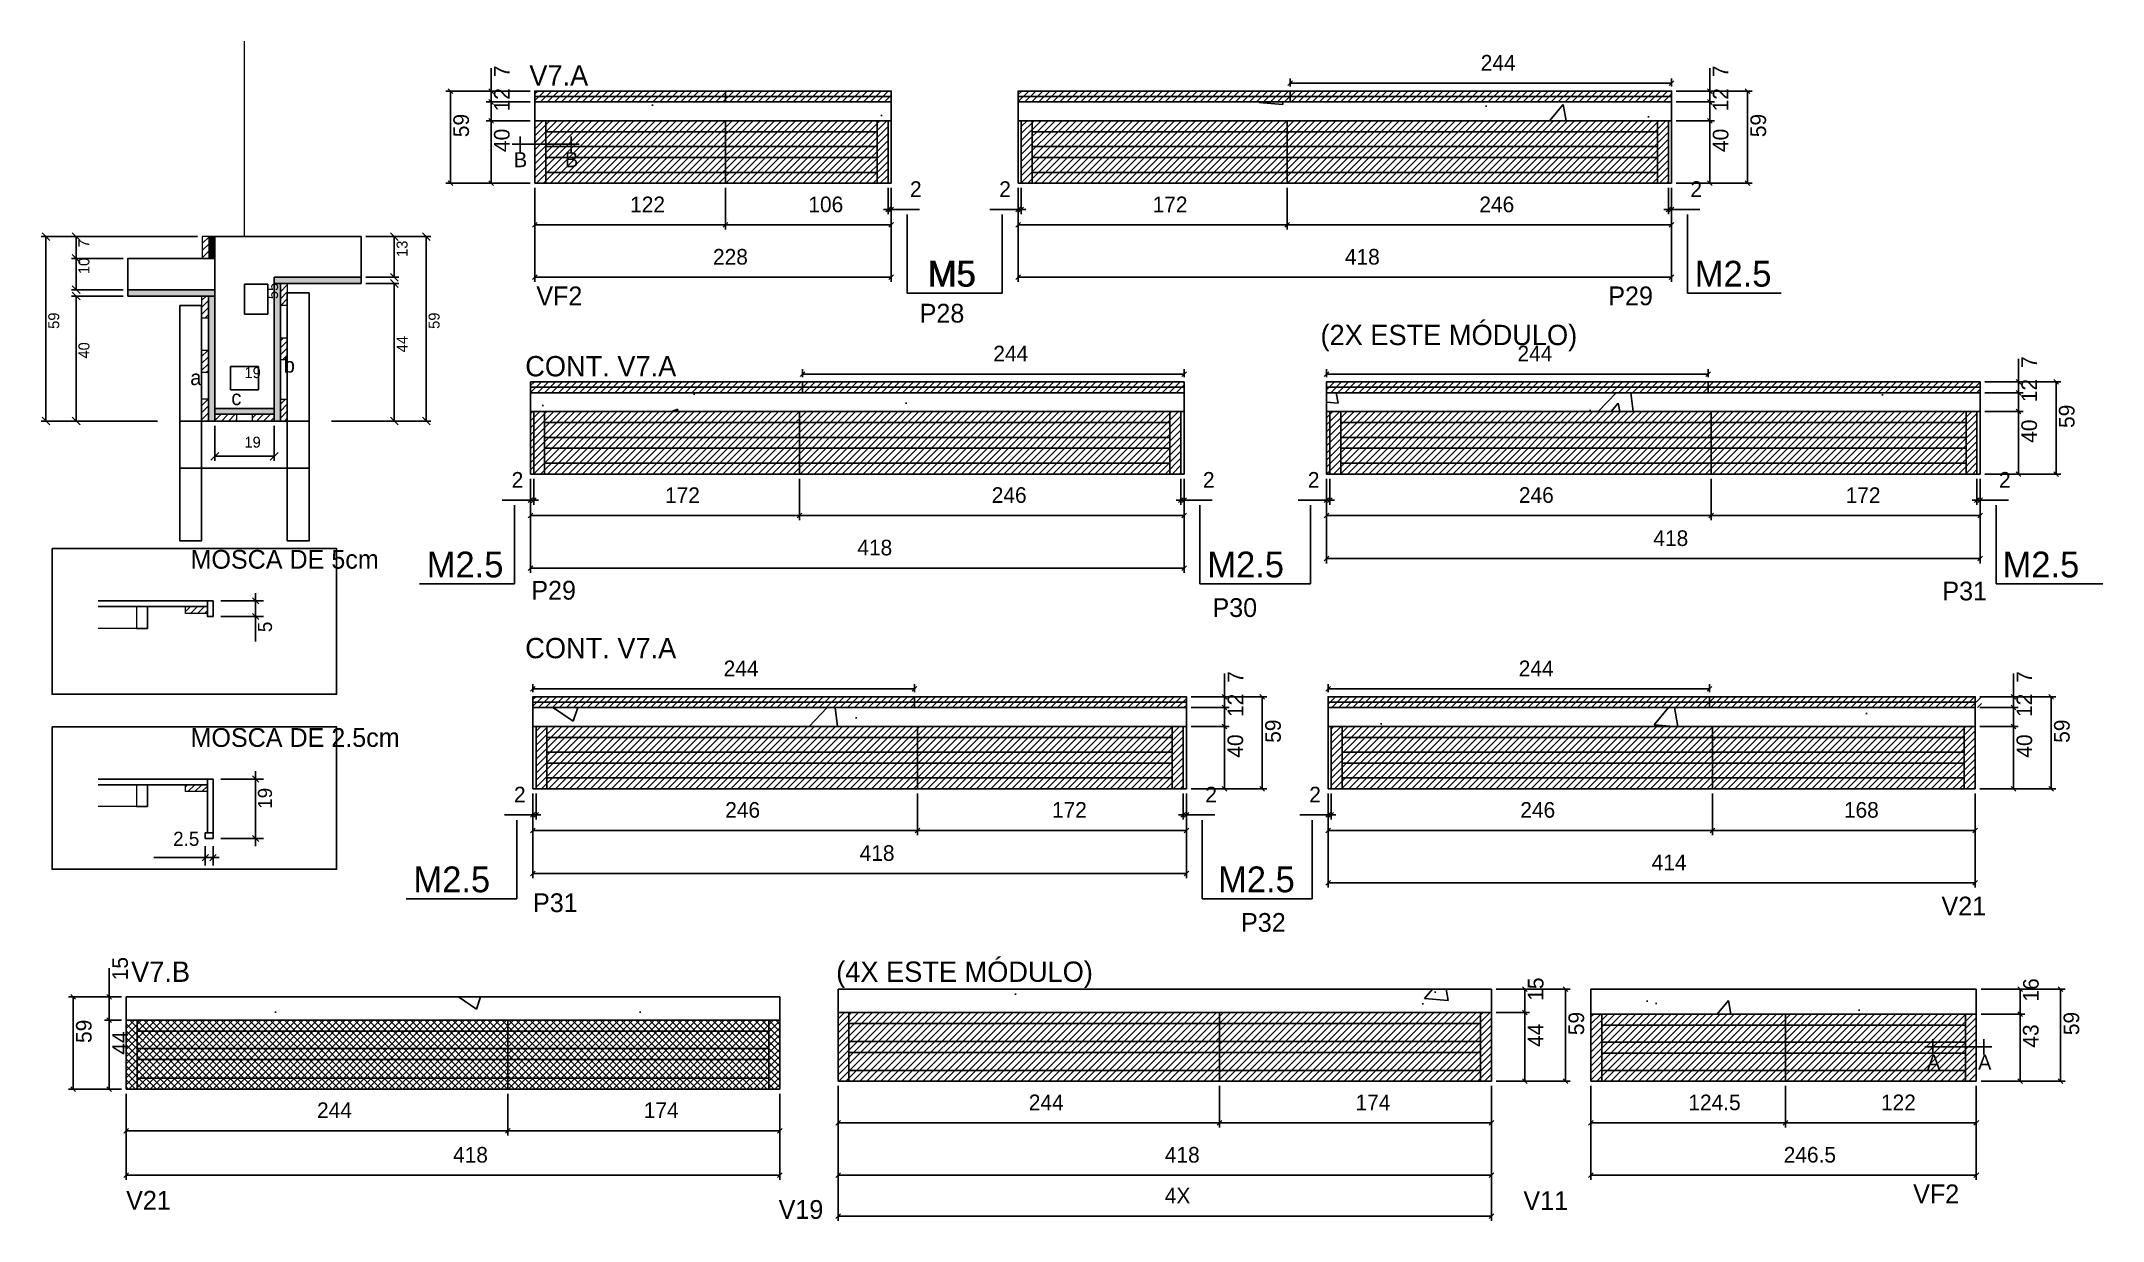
# Model space of a CAD drawing. Header units: metres. Extents: x 3006 to 4325, y 4029 to 4783.
import ezdxf

# ---------------------------------------------------------------- set-up
doc = ezdxf.new("R2010")
doc.units = ezdxf.units.M
for name, color, linetype in [('5', 7, 'Continuous'), ('CONCRETO', 7, 'Continuous'), ('COTA', 7, 'Continuous'), ('Cota Seção (2x)', 7, 'Continuous'), ('Cotas', 7, 'Continuous'), ('detalhes', 7, 'Continuous'), ('Hachura', 7, 'Continuous'), ('Madeira', 7, 'Continuous'), ('NOMENCLATURA', 7, 'Continuous'), ('Painéis', 7, 'Continuous'), ('REAPROVEITAMENTO', 7, 'Continuous'), ('SARR_2.2x7', 7, 'Continuous'), ('SARR_3.5x7', 7, 'Continuous'), ('TEXTO PILAR', 7, 'Continuous'), ('Texto Seção', 7, 'Continuous')]:
    doc.layers.add(name, color=color, linetype=linetype)

msp = doc.modelspace()

# ---------------------------------------------------------------- hatches: boundary and pattern name
at = {"layer": 'COTA'}
h = msp.add_hatch(dxfattribs=at)
h.set_pattern_fill('AR-CONC')
h.paths.add_polyline_path([(3550, 4744.5), (3322, 4744.5), (3322, 4732.5), (3550, 4732.5), (3550, 4744.5)])
h = msp.add_hatch(dxfattribs=at)
h.set_pattern_fill('AR-CONC')
h.paths.add_polyline_path([(3631.2, 4744.5), (4049.2, 4744.5), (4049.2, 4732.5), (3631.2, 4732.5), (3631.2, 4744.5)])
h = msp.add_hatch(dxfattribs=at)
h.set_pattern_fill('AR-CONC')
h.paths.add_polyline_path([(3319.3, 4558.5), (3737.3, 4558.5), (3737.3, 4546.5), (3319.3, 4546.5), (3319.3, 4558.5)])
h = msp.add_hatch(dxfattribs=at)
h.set_pattern_fill('AR-CONC')
h.paths.add_polyline_path([(4246.5, 4558.5), (3828.5, 4558.5), (3828.5, 4546.5), (4246.5, 4546.5), (4246.5, 4558.5)])
h = msp.add_hatch(dxfattribs=at)
h.set_pattern_fill('AR-CONC')
h.paths.add_polyline_path([(3738.8, 4357.1), (3320.8, 4357.1), (3320.8, 4345.1), (3738.8, 4345.1), (3738.8, 4357.1), (3738.8, 4357.1)])
h = msp.add_hatch(dxfattribs=at)
h.set_pattern_fill('AR-CONC')
h.paths.add_polyline_path([(4243.4, 4357.1), (3829.4, 4357.1), (3829.4, 4345.1), (4243.4, 4345.1), (4243.4, 4357.1)])
h = msp.add_hatch(dxfattribs=at)
h.set_pattern_fill('AR-CONC')
h.paths.add_polyline_path([(3478.7, 4172.1), (3060.7, 4172.1), (3060.7, 4157.1), (3478.7, 4157.1), (3478.7, 4172.1)])
h = msp.add_hatch(dxfattribs=at)
h.set_pattern_fill('AR-CONC')
h.paths.add_polyline_path([(3934, 4177.1), (3516, 4177.1), (3516, 4162.1), (3934, 4162.1), (3934, 4177.1)])
h = msp.add_hatch(dxfattribs=at)
h.set_pattern_fill('AR-CONC')
h.paths.add_polyline_path([(3997.6, 4177.1), (4244.1, 4177.1), (4244.1, 4161.1), (3997.6, 4161.1), (3997.6, 4177.1)])
at = {"layer": 'Hachura'}
h = msp.add_hatch(dxfattribs=at)
h.set_pattern_fill('ANSI31')
h.paths.add_polyline_path([(3109.3, 4644.4), (3113.7, 4644.4), (3113.7, 4658.4), (3109.3, 4658.4), (3109.3, 4644.4)])
h = msp.add_hatch(color=7, dxfattribs=at)
h.dxf.hatch_style = 1
h.paths.add_polyline_path([(3113.7, 4658.4), (3117.3, 4658.4), (3117.3, 4644.4), (3113.7, 4644.4), (3113.7, 4658.4)])
h = msp.add_hatch(color=7, dxfattribs=at)
h.dxf.hatch_style = 1
h.paths.add_polyline_path([(3210.9, 4628.4), (3210.9, 4632.4), (3155.3, 4632.4), (3155.3, 4628.4), (3210.9, 4628.4)])
h = msp.add_hatch(color=7, dxfattribs=at)
h.dxf.hatch_style = 1
h.paths.add_polyline_path([(3117.3, 4620.4), (3117.3, 4624.4), (3061.7, 4624.4), (3061.7, 4620.4), (3117.3, 4620.4)])
h = msp.add_hatch(dxfattribs=at)
h.set_pattern_fill('ANSI31')
h.paths.add_polyline_path([(3108.9, 4606.4), (3113.3, 4606.4), (3113.3, 4620.4), (3108.9, 4620.4), (3108.9, 4606.4)])
h = msp.add_hatch(color=7, dxfattribs=at)
h.dxf.hatch_style = 1
h.paths.add_polyline_path([(3117.3, 4620.4), (3113.3, 4620.4), (3113.3, 4540.4), (3117.3, 4540.4), (3117.3, 4620.4)])
h = msp.add_hatch(color=7, dxfattribs=at)
h.dxf.hatch_style = 1
h.paths.add_polyline_path([(3159.3, 4628.4), (3155.3, 4628.4), (3155.3, 4540.4), (3159.3, 4540.4), (3159.3, 4628.4)])
h = msp.add_hatch(dxfattribs=at)
h.set_pattern_fill('ANSI31')
h.paths.add_polyline_path([(3163.7, 4614.4), (3159.3, 4614.4), (3159.3, 4628.4), (3163.7, 4628.4), (3163.7, 4614.4)])
h = msp.add_hatch(dxfattribs=at)
h.set_pattern_fill('ANSI31')
h.paths.add_polyline_path([(3163.7, 4579.6), (3159.3, 4579.6), (3159.3, 4593.6), (3163.7, 4593.6), (3163.7, 4579.6)])
h = msp.add_hatch(dxfattribs=at)
h.set_pattern_fill('ANSI31')
h.paths.add_polyline_path([(3108.9, 4571.6), (3113.3, 4571.6), (3113.3, 4585.6), (3108.9, 4585.6), (3108.9, 4571.6)])
h = msp.add_hatch(dxfattribs=at)
h.set_pattern_fill('ANSI31')
h.paths.add_polyline_path([(3108.9, 4540.4), (3113.3, 4540.4), (3113.3, 4554.4), (3108.9, 4554.4), (3108.9, 4540.4)])
h = msp.add_hatch(dxfattribs=at)
h.set_pattern_fill('ANSI31')
h.paths.add_polyline_path([(3163.7, 4540.4), (3159.3, 4540.4), (3159.3, 4554.4), (3163.7, 4554.4), (3163.7, 4540.4)])
h = msp.add_hatch(color=7, dxfattribs=at)
h.dxf.hatch_style = 1
h.paths.add_polyline_path([(3155.3, 4544.8), (3155.3, 4548.4), (3117.3, 4548.4), (3117.3, 4544.8), (3155.3, 4544.8)])
h = msp.add_hatch(dxfattribs=at)
h.set_pattern_fill('ANSI31')
h.paths.add_polyline_path([(3117.3, 4540.4), (3117.3, 4544.8), (3131.3, 4544.8), (3131.3, 4540.4), (3117.3, 4540.4)])
h = msp.add_hatch(dxfattribs=at)
h.set_pattern_fill('ANSI31')
h.paths.add_polyline_path([(3155.3, 4540.4), (3155.3, 4544.8), (3141.3, 4544.8), (3141.3, 4540.4), (3155.3, 4540.4)])
h = msp.add_hatch(dxfattribs=at)
h.set_pattern_fill('ANSI31')
h.paths.add_polyline_path([(3098.6, 4421.8), (3098.6, 4417.4), (3112.6, 4417.4), (3112.6, 4421.8), (3098.6, 4421.8), (3098.6, 4421.8)])
h = msp.add_hatch(dxfattribs=at)
h.set_pattern_fill('ANSI31')
h.paths.add_polyline_path([(3098.6, 4307.8), (3098.6, 4303.4), (3112.6, 4303.4), (3112.6, 4307.8), (3098.6, 4307.8), (3098.6, 4307.8)])
at = {"layer": 'REAPROVEITAMENTO'}
h = msp.add_hatch(dxfattribs=at)
h.set_pattern_fill('ANSI31')
h.paths.add_polyline_path([(3550, 4751.5), (3322, 4751.5), (3322, 4744.5), (3550, 4744.5), (3550, 4751.5)])
h = msp.add_hatch(dxfattribs=at)
h.set_pattern_fill('ANSI31')
h.paths.add_polyline_path([(4049.2, 4751.5), (3631.2, 4751.5), (3631.2, 4744.5), (4049.2, 4744.5), (4049.2, 4751.5)])
h = msp.add_hatch(dxfattribs=at)
h.set_pattern_fill('ANSI31')
h.paths.add_polyline_path([(3548, 4692.5), (3548, 4732.5), (3322, 4732.5), (3322, 4692.5), (3548, 4692.5)])
h = msp.add_hatch(dxfattribs=at)
h.set_pattern_fill('ANSI31')
h.paths.add_polyline_path([(4047.2, 4692.5), (4047.2, 4732.5), (3633.2, 4732.5), (3633.2, 4692.5), (4047.2, 4692.5)])
h = msp.add_hatch(dxfattribs=at)
h.set_pattern_fill('ANSI31')
h.paths.add_polyline_path([(3737.3, 4565.5), (3319.3, 4565.5), (3319.3, 4558.5), (3737.3, 4558.5), (3737.3, 4565.5)])
h = msp.add_hatch(dxfattribs=at)
h.set_pattern_fill('ANSI31')
h.paths.add_polyline_path([(4246.5, 4565.5), (3828.5, 4565.5), (3828.5, 4558.5), (4246.5, 4558.5), (4246.5, 4565.5)])
h = msp.add_hatch(dxfattribs=at)
h.set_pattern_fill('ANSI31')
h.paths.add_polyline_path([(3735.3, 4506.5), (3735.3, 4546.5), (3319.3, 4546.5), (3319.3, 4506.5), (3735.3, 4506.5)])
h = msp.add_hatch(dxfattribs=at)
h.set_pattern_fill('ANSI31')
h.paths.add_polyline_path([(4244.5, 4506.5), (4244.5, 4546.5), (3828.5, 4546.5), (3828.5, 4506.5), (4244.5, 4506.5)])
h = msp.add_hatch(dxfattribs=at)
h.set_pattern_fill('ANSI31')
h.paths.add_polyline_path([(3738.8, 4364.1), (3320.8, 4364.1), (3320.8, 4357.1), (3738.8, 4357.1), (3738.8, 4364.1)])
h = msp.add_hatch(dxfattribs=at)
h.set_pattern_fill('ANSI31')
h.paths.add_polyline_path([(4247.4, 4364.1), (3829.4, 4364.1), (3829.4, 4357.1), (4247.4, 4357.1), (4247.4, 4364.1)])
h = msp.add_hatch(dxfattribs=at)
h.set_pattern_fill('ANSI31')
h.paths.add_polyline_path([(3736.8, 4305.1), (3736.8, 4345.1), (3322.8, 4345.1), (3322.8, 4305.1), (3736.8, 4305.1)])
h = msp.add_hatch(dxfattribs=at)
h.set_pattern_fill('ANSI31')
h.paths.add_polyline_path([(4243.4, 4305.1), (4243.4, 4345.1), (3831.4, 4345.1), (3831.4, 4305.1), (4243.4, 4305.1)])
h = msp.add_hatch(dxfattribs=at)
h.set_pattern_fill('ANSI37')
h.paths.add_polyline_path([(3478.7, 4113.1), (3478.7, 4157.1), (3060.7, 4157.1), (3060.7, 4113.1), (3478.7, 4113.1)])
h = msp.add_hatch(dxfattribs=at)
h.set_pattern_fill('ANSI31')
h.paths.add_polyline_path([(3934, 4118.1), (3934, 4162.1), (3516, 4162.1), (3516, 4118.1), (3934, 4118.1)])
h = msp.add_hatch(dxfattribs=at)
h.set_pattern_fill('ANSI31')
h.paths.add_polyline_path([(4244.1, 4118.1), (4244.1, 4161.1), (3997.6, 4161.1), (3997.6, 4118.1), (4244.1, 4118.1)])

# ---------------------------------------------------------------- linework, layer by layer
at = {"layer": 'CONCRETO', "color": 251, "lineweight": 25}
msp.add_lwpolyline([(3155.3, 4628.4), (3155.3, 4548.4), (3117.3, 4548.4), (3117.3, 4624.4), (3061.7, 4624.4), (3061.7, 4644.4), (3117.3, 4644.4), (3117.3, 4658.4), (3155.3, 4658.4)], dxfattribs=at)
msp.add_lwpolyline([(3210.9, 4632.4), (3210.9, 4658.4), (3155.3, 4658.4), (3155.3, 4658.4), (3117.3, 4658.4), (3117.3, 4548.4), (3155.3, 4548.4), (3155.3, 4632.4)], close=True, dxfattribs=at)
at = {"layer": 'COTA', "color": 4, "lineweight": 25}
for p, q in [((3294, 4751.5), (3294, 4766.2)), ((4073.6, 4751.5), (4073.6, 4766.2)), ((3319, 4751.5), (3265.1, 4751.5)), ((3268.1, 4751.5), (3268.1, 4692.5)), ((3319, 4751.5), (3291, 4751.5)), ((3294, 4744.5), (3294, 4751.5)), ((3805.1, 4754.5), (3805.1, 4759.5)), ((4049.2, 4756.5), (3805.1, 4756.5)), ((4049.2, 4754.5), (4049.2, 4759.5)), ((4052.2, 4751.5), (4076.6, 4751.5)), ((4052.2, 4751.5), (4100.7, 4751.5)), ((4073.6, 4744.5), (4073.6, 4751.5)), ((4097.7, 4751.5), (4097.7, 4692.5)), ((3319, 4744.5), (3291, 4744.5)), ((3319, 4744.5), (3291, 4744.5)), ((3294, 4732.5), (3294, 4744.5)), ((4052.2, 4744.5), (4076.6, 4744.5)), ((4052.2, 4744.5), (4076.6, 4744.5)), ((4073.6, 4732.5), (4073.6, 4744.5)), ((3319, 4732.5), (3291, 4732.5)), ((3319, 4732.5), (3291, 4732.5)), ((3294, 4732.5), (3294, 4692.5)), ((4052.2, 4732.5), (4076.6, 4732.5)), ((4052.2, 4732.5), (4076.6, 4732.5)), ((4073.6, 4732.5), (4073.6, 4692.5)), ((3319, 4692.5), (3265.1, 4692.5)), ((3319, 4692.5), (3291, 4692.5)), ((3322, 4689.5), (3322, 4662.9)), ((3322, 4689.5), (3322, 4629.4)), ((3444, 4689.5), (3444, 4662.9)), ((3444, 4689.5), (3444, 4662.9)), ((3548, 4689.5), (3548, 4672.8)), ((3550, 4689.5), (3550, 4662.9)), ((3550, 4689.5), (3550, 4629.4)), ((3550, 4689.5), (3550, 4672.8)), ((3631.2, 4689.5), (3631.2, 4662.9)), ((3631.2, 4689.5), (3631.2, 4629.4)), ((3631.2, 4689.5), (3631.2, 4672.8)), ((3633.2, 4689.5), (3633.2, 4672.8)), ((3803.2, 4689.5), (3803.2, 4662.9)), ((3803.2, 4689.5), (3803.2, 4662.9)), ((4047.2, 4689.5), (4047.2, 4672.8)), ((4049.2, 4689.5), (4049.2, 4662.9)), ((4049.2, 4689.5), (4049.2, 4629.4)), ((4049.2, 4689.5), (4049.2, 4672.8)), ((4052.2, 4692.5), (4076.6, 4692.5)), ((4052.2, 4692.5), (4100.7, 4692.5)), ((3548, 4675.8), (3545, 4675.8)), ((3548, 4675.8), (3550, 4675.8)), ((3550, 4675.8), (3568.1, 4675.8)), ((3631.2, 4675.8), (3613, 4675.8)), ((3633.2, 4675.8), (3631.2, 4675.8)), ((3633.2, 4675.8), (3636.2, 4675.8)), ((4047.2, 4675.8), (4044.2, 4675.8)), ((4047.2, 4675.8), (4049.2, 4675.8)), ((4049.2, 4675.8), (4067.3, 4675.8)), ((3106.3, 4658.4), (3006.3, 4658.4)), ((3009.3, 4540.4), (3009.3, 4658.4)), ((3106.3, 4658.4), (3025.6, 4658.4)), ((3028.6, 4658.4), (3028.6, 4644.4)), ((3213.9, 4658.4), (3235.1, 4658.4)), ((3213.9, 4658.4), (3255.6, 4658.4)), ((3232.1, 4632.4), (3232.1, 4658.4)), ((3252.6, 4658.4), (3252.6, 4540.4)), ((3322, 4665.9), (3444, 4665.9)), ((3444, 4665.9), (3550, 4665.9)), ((3803.2, 4665.9), (3631.2, 4665.9)), ((4049.2, 4665.9), (3803.2, 4665.9)), ((3058.7, 4644.4), (3025.6, 4644.4)), ((3058.7, 4644.4), (3025.6, 4644.4)), ((3028.6, 4644.4), (3028.6, 4624.4)), ((3213.9, 4632.4), (3235.1, 4632.4)), ((3322, 4632.4), (3550, 4632.4)), ((4049.2, 4632.4), (3631.2, 4632.4)), ((3058.7, 4624.4), (3025.6, 4624.4)), ((3058.7, 4620.4), (3025.6, 4620.4)), ((3028.6, 4620.4), (3028.6, 4540.4)), ((3213.9, 4628.4), (3235.1, 4628.4)), ((3232.1, 4540.4), (3232.1, 4628.4)), ((4271, 4565.5), (4271, 4580.2)), ((3493.3, 4568.5), (3493.3, 4573.5)), ((3737.3, 4570.5), (3493.3, 4570.5)), ((3737.3, 4568.5), (3737.3, 4573.5)), ((3828.5, 4568.5), (3828.5, 4573.5)), ((3828.5, 4570.5), (4072.6, 4570.5)), ((4072.6, 4568.5), (4072.6, 4573.5)), ((4249.5, 4565.5), (4274, 4565.5)), ((4249.5, 4565.5), (4298.1, 4565.5)), ((4271, 4558.5), (4271, 4565.5)), ((4295.1, 4565.5), (4295.1, 4506.5)), ((4249.5, 4558.5), (4274, 4558.5)), ((4249.5, 4558.5), (4274, 4558.5)), ((4271, 4546.5), (4271, 4558.5)), ((3080.7, 4540.4), (3006.3, 4540.4)), ((3080.7, 4540.4), (3025.6, 4540.4)), ((3117.3, 4537.4), (3117.3, 4514.9)), ((3155.3, 4537.4), (3155.3, 4514.9)), ((3191.9, 4540.4), (3235.1, 4540.4)), ((3216.5, 4540.4), (3255.6, 4540.4)), ((4249.5, 4546.5), (4274, 4546.5)), ((4249.5, 4546.5), (4274, 4546.5)), ((4271, 4546.5), (4271, 4506.5)), ((3117.3, 4517.9), (3155.3, 4517.9)), ((3319.3, 4503.5), (3319.3, 4477)), ((3319.3, 4503.5), (3319.3, 4443.4)), ((3319.3, 4503.5), (3319.3, 4486.8)), ((3321.3, 4503.5), (3321.3, 4486.8)), ((3491.3, 4503.5), (3491.3, 4477)), ((3491.3, 4503.5), (3491.3, 4477)), ((3735.3, 4503.5), (3735.3, 4486.8)), ((3737.3, 4503.5), (3737.3, 4477)), ((3737.3, 4503.5), (3737.3, 4443.4)), ((3737.3, 4503.5), (3737.3, 4486.8)), ((3828.5, 4503.5), (3828.5, 4477)), ((3828.5, 4503.5), (3828.5, 4449.4)), ((3828.5, 4503.5), (3828.5, 4486.8)), ((3830.5, 4503.5), (3830.5, 4486.8)), ((4074.5, 4503.5), (4074.5, 4477)), ((4074.5, 4503.5), (4074.5, 4477)), ((4244.5, 4503.5), (4244.5, 4486.8)), ((4246.5, 4503.5), (4246.5, 4477)), ((4246.5, 4503.5), (4246.5, 4449.4)), ((4246.5, 4503.5), (4246.5, 4486.8)), ((4249.5, 4506.5), (4274, 4506.5)), ((4249.5, 4506.5), (4298.1, 4506.5)), ((3319.3, 4489.8), (3301.2, 4489.8)), ((3321.3, 4489.8), (3319.3, 4489.8)), ((3321.3, 4489.8), (3324.3, 4489.8)), ((3735.3, 4489.8), (3732.3, 4489.8)), ((3735.3, 4489.8), (3737.3, 4489.8)), ((3737.3, 4489.8), (3755.4, 4489.8)), ((3828.5, 4489.8), (3810.4, 4489.8)), ((3830.5, 4489.8), (3828.5, 4489.8)), ((3830.5, 4489.8), (3833.5, 4489.8)), ((4244.5, 4489.8), (4241.5, 4489.8)), ((4244.5, 4489.8), (4246.5, 4489.8)), ((4246.5, 4489.8), (4264.7, 4489.8)), ((3491.3, 4480), (3319.3, 4480)), ((3737.3, 4480), (3491.3, 4480)), ((3828.5, 4480), (4074.5, 4480)), ((4074.5, 4480), (4246.5, 4480)), ((3737.3, 4446.4), (3319.3, 4446.4)), ((3828.5, 4452.4), (4246.5, 4452.4)), ((3121.2, 4425.4), (3148.4, 4425.4)), ((3143.4, 4430.4), (3143.4, 4415.4)), ((3121.2, 4415.4), (3148.4, 4415.4)), ((3143.4, 4415.4), (3143.4, 4399.4)), ((3763.2, 4364.1), (3763.2, 4378.9)), ((4267.9, 4364.1), (4267.9, 4378.9)), ((3320.8, 4367.1), (3320.8, 4372.2)), ((3320.8, 4369.2), (3564.8, 4369.2)), ((3564.8, 4367.1), (3564.8, 4372.2)), ((3829.4, 4367.1), (3829.4, 4372.2)), ((3829.4, 4369.2), (4073.4, 4369.2)), ((4073.4, 4367.1), (4073.4, 4372.2)), ((3741.8, 4364.1), (3766.2, 4364.1)), ((3741.8, 4364.1), (3790.3, 4364.1)), ((3741.8, 4357.1), (3766.2, 4357.1)), ((3741.8, 4357.1), (3766.2, 4357.1)), ((3763.2, 4357.1), (3763.2, 4364.1)), ((3763.2, 4345.1), (3763.2, 4357.1)), ((3787.3, 4364.1), (3787.3, 4305.1)), ((4246.4, 4364.1), (4270.9, 4364.1)), ((4246.4, 4364.1), (4295, 4364.1)), ((4246.4, 4357.1), (4270.9, 4357.1)), ((4246.4, 4357.1), (4270.9, 4357.1)), ((4267.9, 4357.1), (4267.9, 4364.1)), ((4267.9, 4345.1), (4267.9, 4357.1)), ((4292, 4364.1), (4292, 4305.1)), ((3741.8, 4345.1), (3766.2, 4345.1)), ((3741.8, 4345.1), (3766.2, 4345.1)), ((3763.2, 4345.1), (3763.2, 4305.1)), ((4246.4, 4345.1), (4270.9, 4345.1)), ((4246.4, 4345.1), (4270.9, 4345.1)), ((4267.9, 4345.1), (4267.9, 4305.1)), ((3143.4, 4316.4), (3143.4, 4268.4)), ((3121.2, 4311.4), (3148.4, 4311.4)), ((3320.8, 4302.1), (3320.8, 4275.6)), ((3320.8, 4302.1), (3320.8, 4248)), ((3320.8, 4302.1), (3320.8, 4285.5)), ((3322.8, 4302.1), (3322.8, 4285.5)), ((3566.8, 4302.1), (3566.8, 4275.6)), ((3566.8, 4302.1), (3566.8, 4275.6)), ((3736.8, 4302.1), (3736.8, 4285.5)), ((3738.8, 4302.1), (3738.8, 4275.6)), ((3738.8, 4302.1), (3738.8, 4248)), ((3738.8, 4302.1), (3738.8, 4285.5)), ((3741.8, 4305.1), (3766.2, 4305.1)), ((3741.8, 4305.1), (3790.3, 4305.1)), ((3829.4, 4302.1), (3829.4, 4275.6)), ((3829.4, 4302.1), (3829.4, 4242.1)), ((3829.4, 4302.1), (3829.4, 4285.5)), ((3831.4, 4302.1), (3831.4, 4285.5)), ((4075.4, 4302.1), (4075.4, 4275.6)), ((4075.4, 4302.1), (4075.4, 4275.6)), ((4243.4, 4302.1), (4243.4, 4275.6)), ((4243.4, 4302.1), (4243.4, 4242.1)), ((4246.4, 4305.1), (4270.9, 4305.1)), ((4246.4, 4305.1), (4295, 4305.1)), ((3320.8, 4288.5), (3302.7, 4288.5)), ((3322.8, 4288.5), (3320.8, 4288.5)), ((3322.8, 4288.5), (3325.8, 4288.5)), ((3736.8, 4288.5), (3733.8, 4288.5)), ((3736.8, 4288.5), (3738.8, 4288.5)), ((3738.8, 4288.5), (3756.9, 4288.5)), ((3829.4, 4288.5), (3811.3, 4288.5)), ((3831.4, 4288.5), (3829.4, 4288.5)), ((3831.4, 4288.5), (3834.4, 4288.5)), ((3121.2, 4273.4), (3148.4, 4273.4)), ((3320.8, 4278.6), (3566.8, 4278.6)), ((3566.8, 4278.6), (3738.8, 4278.6)), ((3829.4, 4278.6), (4075.4, 4278.6)), ((4075.4, 4278.6), (4243.4, 4278.6)), ((3111.2, 4261.2), (3078.3, 4261.2)), ((3111.2, 4268.4), (3111.2, 4256.2)), ((3116.2, 4261.2), (3111.2, 4261.2)), ((3116.2, 4268.4), (3116.2, 4256.2)), ((3116.2, 4261.2), (3120.2, 4261.2)), ((3320.8, 4251), (3738.8, 4251)), ((3829.4, 4245.1), (4243.4, 4245.1)), ((3049.8, 4172.1), (3049.8, 4190.4)), ((3057.7, 4172.1), (3023.7, 4172.1)), ((3026.7, 4172.1), (3026.7, 4113.1)), ((3057.7, 4172.1), (3046.8, 4172.1)), ((3049.8, 4157.1), (3049.8, 4172.1)), ((3937, 4177.1), (3958.3, 4177.1)), ((3937, 4177.1), (3984.3, 4177.1)), ((3955.3, 4162.1), (3955.3, 4177.1)), ((3981.3, 4177.1), (3981.3, 4118.1)), ((4247.1, 4177.1), (4275.1, 4177.1)), ((4247.1, 4177.1), (4301, 4177.1)), ((4272.1, 4161.1), (4272.1, 4177.1)), ((4298, 4177.1), (4298, 4118.1)), ((3057.7, 4157.1), (3046.8, 4157.1)), ((3057.7, 4157.1), (3046.8, 4157.1)), ((3049.8, 4157.1), (3049.8, 4113.1)), ((3937, 4162.1), (3958.3, 4162.1)), ((3937, 4162.1), (3958.3, 4162.1)), ((3955.3, 4162.1), (3955.3, 4118.1)), ((4247.1, 4161.1), (4275.1, 4161.1)), ((4247.1, 4161.1), (4275.1, 4161.1)), ((4272.1, 4161.1), (4272.1, 4118.1)), ((3516, 4115.1), (3516, 4088.5)), ((3516, 4115.1), (3516, 4055)), ((3516, 4115.1), (3516, 4028.9)), ((3760, 4115.1), (3760, 4088.5)), ((3760, 4115.1), (3760, 4088.5)), ((3934, 4115.1), (3934, 4088.5)), ((3934, 4115.1), (3934, 4055)), ((3934, 4115.1), (3934, 4028.9)), ((3937, 4118.1), (3958.3, 4118.1)), ((3937, 4118.1), (3984.3, 4118.1)), ((3997.6, 4115.1), (3997.6, 4088.5)), ((3997.6, 4115.1), (3997.6, 4055)), ((4122.1, 4115.1), (4122.1, 4088.5)), ((4122.1, 4115.1), (4122.1, 4088.5)), ((4244.1, 4115.1), (4244.1, 4088.5)), ((4244.1, 4115.1), (4244.1, 4055)), ((4247.1, 4118.1), (4275.1, 4118.1)), ((4247.1, 4118.1), (4301, 4118.1)), ((3057.7, 4113.1), (3023.7, 4113.1)), ((3057.7, 4113.1), (3046.8, 4113.1)), ((3060.7, 4110.1), (3060.7, 4083.5)), ((3060.7, 4110.1), (3060.7, 4055)), ((3304.7, 4110.1), (3304.7, 4083.5)), ((3304.7, 4110.1), (3304.7, 4083.5)), ((3478.7, 4110.1), (3478.7, 4083.5)), ((3478.7, 4110.1), (3478.7, 4055)), ((3516, 4091.5), (3760, 4091.5)), ((3760, 4091.5), (3934, 4091.5)), ((4122.1, 4091.5), (3997.6, 4091.5)), ((4244.1, 4091.5), (4122.1, 4091.5)), ((3060.7, 4086.5), (3304.7, 4086.5)), ((3304.7, 4086.5), (3478.7, 4086.5)), ((3060.7, 4058), (3478.7, 4058)), ((3516, 4058), (3934, 4058)), ((4244.1, 4058), (3997.6, 4058)), ((3516, 4031.9), (3934, 4031.9))]:
    msp.add_line(p, q, dxfattribs=at)
at = {"layer": 'COTA', "color": 0, "lineweight": 25}
for p, q in [((3269.6, 4750), (3266.6, 4753)), ((3295.5, 4750), (3292.5, 4753)), ((3806.6, 4758), (3803.6, 4755)), ((4047.7, 4755), (4050.7, 4758)), ((4075.1, 4750), (4072.1, 4753)), ((4099.2, 4750), (4096.2, 4753)), ((3295.5, 4743), (3292.5, 4746)), ((3292.5, 4746), (3295.5, 4743)), ((4075.1, 4743), (4072.1, 4746)), ((4072.1, 4746), (4075.1, 4743)), ((3295.5, 4731), (3292.5, 4734)), ((3292.5, 4734), (3295.5, 4731)), ((4075.1, 4731), (4072.1, 4734)), ((4072.1, 4734), (4075.1, 4731)), ((3266.6, 4694), (3269.6, 4691)), ((3292.5, 4694), (3295.5, 4691)), ((4072.1, 4694), (4075.1, 4691)), ((4096.2, 4694), (4099.2, 4691)), ((3546.5, 4674.3), (3549.5, 4677.3)), ((3551.5, 4677.3), (3548.5, 4674.3)), ((3629.7, 4674.3), (3632.7, 4677.3)), ((3634.7, 4677.3), (3631.7, 4674.3)), ((4045.7, 4674.3), (4048.7, 4677.3)), ((4050.7, 4677.3), (4047.7, 4674.3)), ((3323.5, 4667.4), (3320.5, 4664.4)), ((3442.5, 4664.4), (3445.5, 4667.4)), ((3445.5, 4667.4), (3442.5, 4664.4)), ((3548.5, 4664.4), (3551.5, 4667.4)), ((3632.7, 4667.4), (3629.7, 4664.4)), ((3804.7, 4667.4), (3801.7, 4664.4)), ((3801.7, 4664.4), (3804.7, 4667.4)), ((4047.7, 4664.4), (4050.7, 4667.4)), ((3323.5, 4633.9), (3320.5, 4630.9)), ((3548.5, 4630.9), (3551.5, 4633.9)), ((3632.7, 4633.9), (3629.7, 4630.9)), ((4047.7, 4630.9), (4050.7, 4633.9)), ((3494.8, 4572), (3491.8, 4569)), ((3735.8, 4569), (3738.8, 4572)), ((3830, 4572), (3827, 4569)), ((4071.1, 4569), (4074.1, 4572)), ((4272.5, 4564), (4269.5, 4567)), ((4296.6, 4564), (4293.6, 4567)), ((4272.5, 4557), (4269.5, 4560)), ((4269.5, 4560), (4272.5, 4557)), ((4272.5, 4545), (4269.5, 4548)), ((4269.5, 4548), (4272.5, 4545)), ((4269.5, 4508), (4272.5, 4505)), ((4293.6, 4508), (4296.6, 4505)), ((3317.8, 4488.3), (3320.8, 4491.3)), ((3322.8, 4491.3), (3319.8, 4488.3)), ((3733.8, 4488.3), (3736.8, 4491.3)), ((3738.8, 4491.3), (3735.8, 4488.3)), ((3827, 4488.3), (3830, 4491.3)), ((3832, 4491.3), (3829, 4488.3)), ((4243, 4488.3), (4246, 4491.3)), ((4248, 4491.3), (4245, 4488.3)), ((3320.8, 4481.5), (3317.8, 4478.5)), ((3492.8, 4481.5), (3489.8, 4478.5)), ((3489.8, 4478.5), (3492.8, 4481.5)), ((3735.8, 4478.5), (3738.8, 4481.5)), ((3830, 4481.5), (3827, 4478.5)), ((4073, 4478.5), (4076, 4481.5)), ((4076, 4481.5), (4073, 4478.5)), ((4245, 4478.5), (4248, 4481.5)), ((3320.8, 4447.9), (3317.8, 4444.9)), ((3735.8, 4444.9), (3738.8, 4447.9)), ((3830, 4453.9), (3827, 4450.9)), ((4245, 4450.9), (4248, 4453.9)), ((3322.3, 4370.7), (3319.3, 4367.7)), ((3563.3, 4367.7), (3566.3, 4370.7)), ((3764.7, 4362.6), (3761.7, 4365.6)), ((3788.8, 4362.6), (3785.8, 4365.6)), ((3830.9, 4370.7), (3827.9, 4367.7)), ((4071.9, 4367.7), (4074.9, 4370.7)), ((4269.4, 4362.6), (4266.4, 4365.6)), ((4293.5, 4362.6), (4290.5, 4365.6)), ((3764.7, 4355.6), (3761.7, 4358.6)), ((3761.7, 4358.6), (3764.7, 4355.6)), ((4269.4, 4355.6), (4266.4, 4358.6)), ((4266.4, 4358.6), (4269.4, 4355.6)), ((3764.7, 4343.6), (3761.7, 4346.6)), ((3761.7, 4346.6), (3764.7, 4343.6)), ((4269.4, 4343.6), (4266.4, 4346.6)), ((4266.4, 4346.6), (4269.4, 4343.6)), ((3761.7, 4306.6), (3764.7, 4303.6)), ((3785.8, 4306.6), (3788.8, 4303.6)), ((4266.4, 4306.6), (4269.4, 4303.6)), ((4290.5, 4306.6), (4293.5, 4303.6)), ((3319.3, 4287), (3322.3, 4290)), ((3324.3, 4290), (3321.3, 4287)), ((3735.3, 4287), (3738.3, 4290)), ((3740.3, 4290), (3737.3, 4287)), ((3827.9, 4287), (3830.9, 4290)), ((3832.9, 4290), (3829.9, 4287)), ((3322.3, 4280.1), (3319.3, 4277.1)), ((3565.3, 4277.1), (3568.3, 4280.1)), ((3568.3, 4280.1), (3565.3, 4277.1)), ((3737.3, 4277.1), (3740.3, 4280.1)), ((3830.9, 4280.1), (3827.9, 4277.1)), ((4073.9, 4277.1), (4076.9, 4280.1)), ((4076.9, 4280.1), (4073.9, 4277.1)), ((4241.9, 4277.1), (4244.9, 4280.1)), ((3322.3, 4252.5), (3319.3, 4249.5)), ((3737.3, 4249.5), (3740.3, 4252.5)), ((3830.9, 4246.6), (3827.9, 4243.6)), ((4241.9, 4243.6), (4244.9, 4246.6)), ((3028.2, 4170.6), (3025.2, 4173.6)), ((3051.3, 4170.6), (3048.3, 4173.6)), ((3956.8, 4175.6), (3953.8, 4178.6)), ((3982.8, 4175.6), (3979.8, 4178.6)), ((4273.6, 4175.6), (4270.6, 4178.6)), ((4299.5, 4175.6), (4296.5, 4178.6)), ((3048.3, 4158.6), (3051.3, 4155.6)), ((3051.3, 4155.6), (3048.3, 4158.6)), ((3956.8, 4160.6), (3953.8, 4163.6)), ((3953.8, 4163.6), (3956.8, 4160.6)), ((4273.6, 4159.6), (4270.6, 4162.6)), ((4270.6, 4162.6), (4273.6, 4159.6)), ((3025.2, 4114.6), (3028.2, 4111.6)), ((3048.3, 4114.6), (3051.3, 4111.6)), ((3953.8, 4119.6), (3956.8, 4116.6)), ((3979.8, 4119.6), (3982.8, 4116.6)), ((4270.6, 4119.6), (4273.6, 4116.6)), ((4296.5, 4119.6), (4299.5, 4116.6)), ((3062.2, 4088), (3059.2, 4085)), ((3303.2, 4085), (3306.2, 4088)), ((3306.2, 4088), (3303.2, 4085)), ((3477.2, 4085), (3480.2, 4088)), ((3517.5, 4093), (3514.5, 4090)), ((3758.5, 4090), (3761.5, 4093)), ((3761.5, 4093), (3758.5, 4090)), ((3932.5, 4090), (3935.5, 4093)), ((3999.1, 4093), (3996.1, 4090)), ((4123.6, 4093), (4120.6, 4090)), ((4120.6, 4090), (4123.6, 4093)), ((4242.6, 4090), (4245.6, 4093)), ((3062.2, 4059.5), (3059.2, 4056.5)), ((3477.2, 4056.5), (3480.2, 4059.5)), ((3517.5, 4059.5), (3514.5, 4056.5)), ((3932.5, 4056.5), (3935.5, 4059.5)), ((3999.1, 4059.5), (3996.1, 4056.5)), ((4242.6, 4056.5), (4245.6, 4059.5)), ((3517.5, 4033.4), (3514.5, 4030.4)), ((3932.5, 4030.4), (3935.5, 4033.4))]:
    msp.add_line(p, q, dxfattribs=at)
at = {"layer": 'COTA', "color": 241, "lineweight": 25}
for p, q in [((3322, 4732.5), (3322, 4744.5)), ((3550, 4744.5), (3550, 4732.5)), ((3631.2, 4744.5), (3631.2, 4732.5)), ((4049.2, 4732.5), (4049.2, 4744.5)), ((3319.3, 4558.5), (3319.3, 4546.5)), ((3737.3, 4546.5), (3737.3, 4558.5)), ((3828.5, 4546.5), (3828.5, 4558.5)), ((4246.5, 4558.5), (4246.5, 4546.5)), ((3320.8, 4345.1), (3320.8, 4357.1)), ((3738.8, 4357.1), (3738.8, 4345.1)), ((3829.4, 4345.1), (3829.4, 4357.1)), ((4243.4, 4357.1), (4243.4, 4345.1)), ((3060.7, 4157.1), (3060.7, 4172.1)), ((3478.7, 4172.1), (3060.7, 4172.1)), ((3478.7, 4172.1), (3478.7, 4157.1)), ((3516, 4162.1), (3516, 4177.1)), ((3934, 4177.1), (3516, 4177.1)), ((3934, 4177.1), (3934, 4162.1)), ((3997.6, 4177.1), (3997.6, 4161.1)), ((4244.1, 4177.1), (3997.6, 4177.1)), ((4244.1, 4161.1), (4244.1, 4177.1))]:
    msp.add_line(p, q, dxfattribs=at)
at = {"layer": 'COTA', "color": 0, "lineweight": 25}
for points in [[(3011.8, 4655.9), (3006.8, 4660.9)], [(3031.1, 4655.9), (3026.1, 4660.9)], [(3234.6, 4655.9), (3229.6, 4660.9)], [(3255.1, 4655.9), (3250.1, 4660.9)], [(3031.1, 4641.9), (3026.1, 4646.9)], [(3026.1, 4646.9), (3031.1, 4641.9)], [(3229.6, 4634.9), (3234.6, 4629.9)], [(3234.6, 4625.9), (3229.6, 4630.9)], [(3026.1, 4626.9), (3031.1, 4621.9)], [(3031.1, 4617.9), (3026.1, 4622.9)], [(3006.8, 4542.9), (3011.8, 4537.9)], [(3026.1, 4542.9), (3031.1, 4537.9)], [(3229.6, 4542.9), (3234.6, 4537.9)], [(3250.1, 4542.9), (3255.1, 4537.9)], [(3119.8, 4520.4), (3114.8, 4515.4)], [(3152.8, 4515.4), (3157.8, 4520.4)], [(3145.4, 4423.4), (3141.4, 4427.4)], [(3141.4, 4417.4), (3145.4, 4413.4)], [(3145.4, 4309.4), (3141.4, 4313.4)], [(3141.4, 4275.4), (3145.4, 4271.4)], [(3109.2, 4259.2), (3113.2, 4263.2)], [(3118.2, 4263.2), (3114.2, 4259.2)]]:
    msp.add_lwpolyline(points, dxfattribs=at)
at = {"layer": 'Cota Seção (2x)', "color": 180, "lineweight": 25}
for p, q in [((3151.3, 4628), (3136.3, 4628)), ((3136.3, 4628), (3136.3, 4608.7)), ((3151.3, 4608.7), (3151.3, 4628)), ((3136.3, 4608.7), (3151.3, 4608.7)), ((3145.3, 4575.4), (3127.3, 4575.4)), ((3127.3, 4575.4), (3127.3, 4560.4)), ((3145.3, 4560.4), (3145.3, 4575.4)), ((3127.3, 4560.4), (3145.3, 4560.4))]:
    msp.add_line(p, q, dxfattribs=at)
at = {"layer": 'Cotas', "color": 1, "lineweight": 25}
for points in [[(3013.2, 4458.8), (3195.2, 4458.8), (3195.2, 4365.7), (3013.2, 4365.7)], [(3013.2, 4344.8), (3195.2, 4344.8), (3195.2, 4253.7), (3013.2, 4253.7)]]:
    msp.add_lwpolyline(points, close=True, dxfattribs=at)
at = {"layer": 'Madeira', "color": 126, "lineweight": 18}
for points in [[(3109.3, 4644.4), (3113.7, 4644.4), (3113.7, 4658.4), (3109.3, 4658.4)], [(3108.9, 4606.4), (3113.3, 4606.4), (3113.3, 4620.4), (3108.9, 4620.4)], [(3163.7, 4614.4), (3159.3, 4614.4), (3159.3, 4628.4), (3163.7, 4628.4)], [(3163.7, 4579.6), (3159.3, 4579.6), (3159.3, 4593.6), (3163.7, 4593.6)], [(3108.9, 4571.6), (3113.3, 4571.6), (3113.3, 4585.6), (3108.9, 4585.6)], [(3108.9, 4540.4), (3113.3, 4540.4), (3113.3, 4554.4), (3108.9, 4554.4)], [(3163.7, 4540.4), (3159.3, 4540.4), (3159.3, 4554.4), (3163.7, 4554.4)], [(3117.3, 4540.4), (3117.3, 4544.8), (3131.3, 4544.8), (3131.3, 4540.4)], [(3155.3, 4540.4), (3155.3, 4544.8), (3141.3, 4544.8), (3141.3, 4540.4)], [(3074.2, 4407.8), (3074.2, 4421.8), (3067.2, 4421.8), (3067.2, 4407.8)], [(3098.6, 4421.8), (3112.6, 4421.8), (3112.6, 4417.4), (3098.6, 4417.4)], [(3074.2, 4293.8), (3074.2, 4307.8), (3067.2, 4307.8), (3067.2, 4293.8)], [(3098.6, 4307.8), (3112.6, 4307.8), (3112.6, 4303.4), (3098.6, 4303.4)]]:
    msp.add_lwpolyline(points, close=True, dxfattribs=at)
for points in [[(3074.2, 4421.8), (3074.2, 4407.8), (3042.7, 4407.8)], [(3074.2, 4307.8), (3074.2, 4293.8), (3042.7, 4293.8)]]:
    msp.add_lwpolyline(points, dxfattribs=at)
at = {"layer": 'NOMENCLATURA', "color": 7, "lineweight": 25}
for p, q in [((3312.6, 4722.4), (3312.6, 4712.5)), ((3345.3, 4722.4), (3345.3, 4712.5)), ((3307.6, 4717.5), (3350.3, 4717.5)), ((3560.2, 4622.2), (3560.2, 4672.6)), ((3621, 4622.2), (3621, 4672.6)), ((4059.4, 4622.2), (4059.4, 4672.6)), ((3621, 4622.2), (3560.2, 4622.2)), ((4119.2, 4622.2), (4059.4, 4622.2)), ((3309.1, 4436.2), (3309.1, 4486.6)), ((3747.5, 4436.2), (3747.5, 4486.6)), ((3818.3, 4436.2), (3818.3, 4486.6)), ((4256.7, 4436.2), (4256.7, 4486.6)), ((3309.1, 4436.2), (3248.2, 4436.2)), ((3818.3, 4436.2), (3747.5, 4436.2)), ((4256.7, 4436.2), (4325, 4436.2)), ((4325, 4436.2), (4256.7, 4436.2)), ((3310.6, 4234.8), (3310.6, 4285.2)), ((3749, 4234.8), (3749, 4285.2)), ((3819.2, 4234.8), (3819.2, 4285.2)), ((3310.6, 4234.8), (3239.7, 4234.8)), ((3819.2, 4234.8), (3749, 4234.8)), ((4216.2, 4145.1), (4216.2, 4135.2)), ((4249, 4145.1), (4249, 4135.2)), ((4254, 4140.1), (4211.2, 4140.1))]:
    msp.add_line(p, q, dxfattribs=at)
at = {"layer": 'Painéis', "color": 200, "lineweight": 25}
for p, q in [((3444, 4744.5), (3444, 4751.5)), ((3805.1, 4744.5), (3805.1, 4751.5)), ((3322, 4732.5), (3550, 4732.5)), ((3322, 4692.5), (3322, 4732.5)), ((3444, 4692.5), (3444, 4732.5)), ((3548, 4692.5), (3548, 4732.5)), ((3550, 4692.5), (3550, 4732.5)), ((4049.2, 4732.5), (3631.2, 4732.5)), ((3631.2, 4692.5), (3631.2, 4732.5)), ((3633.2, 4692.5), (3633.2, 4732.5)), ((3803.2, 4692.5), (3803.2, 4732.5)), ((4047.2, 4692.5), (4047.2, 4732.5)), ((4049.2, 4692.5), (4049.2, 4732.5)), ((3322, 4692.5), (3550, 4692.5)), ((4049.2, 4692.5), (3631.2, 4692.5)), ((3493.3, 4558.5), (3493.3, 4565.5)), ((4072.6, 4558.5), (4072.6, 4565.5)), ((3737.3, 4546.5), (3319.3, 4546.5)), ((3319.3, 4506.5), (3319.3, 4546.5)), ((3321.3, 4506.5), (3321.3, 4546.5)), ((3491.3, 4506.5), (3491.3, 4546.5)), ((3735.3, 4506.5), (3735.3, 4546.5)), ((3737.3, 4506.5), (3737.3, 4546.5)), ((3828.5, 4546.5), (4246.5, 4546.5)), ((3828.5, 4506.5), (3828.5, 4546.5)), ((3830.5, 4506.5), (3830.5, 4546.5)), ((4074.5, 4506.5), (4074.5, 4546.5)), ((4244.5, 4506.5), (4244.5, 4546.5)), ((4246.5, 4506.5), (4246.5, 4546.5)), ((3737.3, 4506.5), (3319.3, 4506.5)), ((3828.5, 4506.5), (4246.5, 4506.5)), ((3112.6, 4425.4), (3042.7, 4425.4)), ((3112.6, 4421.8), (3042.7, 4421.8)), ((3564.8, 4357.1), (3564.8, 4364.1)), ((4073.4, 4357.1), (4073.4, 4364.1)), ((3320.8, 4345.1), (3738.8, 4345.1)), ((3320.8, 4305.1), (3320.8, 4345.1)), ((3322.8, 4305.1), (3322.8, 4345.1)), ((3566.8, 4305.1), (3566.8, 4345.1)), ((3736.8, 4305.1), (3736.8, 4345.1)), ((3738.8, 4305.1), (3738.8, 4345.1)), ((3829.4, 4345.1), (4243.4, 4345.1)), ((3829.4, 4305.1), (3829.4, 4345.1)), ((3831.4, 4305.1), (3831.4, 4345.1)), ((4075.4, 4305.1), (4075.4, 4345.1)), ((4243.4, 4305.1), (4243.4, 4345.1)), ((3112.6, 4311.4), (3042.7, 4311.4)), ((3112.6, 4307.8), (3042.7, 4307.8)), ((3320.8, 4305.1), (3738.8, 4305.1)), ((3829.4, 4305.1), (4243.4, 4305.1)), ((3060.7, 4157.1), (3478.7, 4157.1)), ((3060.7, 4113.1), (3060.7, 4157.1)), ((3304.7, 4113.1), (3304.7, 4157.1)), ((3478.7, 4113.1), (3478.7, 4157.1)), ((3516, 4162.1), (3934, 4162.1)), ((3516, 4118.1), (3516, 4162.1)), ((3760, 4118.1), (3760, 4162.1)), ((3934, 4118.1), (3934, 4162.1)), ((4244.1, 4161.1), (3997.6, 4161.1)), ((3997.6, 4118.1), (3997.6, 4161.1)), ((4122.1, 4118.1), (4122.1, 4161.1)), ((4244.1, 4118.1), (4244.1, 4161.1)), ((3516, 4118.1), (3934, 4118.1)), ((4244.1, 4118.1), (3997.6, 4118.1)), ((3060.7, 4113.1), (3478.7, 4113.1))]:
    msp.add_line(p, q, dxfattribs=at)
for points in [[(3322, 4744.5), (3550, 4744.5), (3550, 4751.5), (3322, 4751.5)], [(3631.2, 4744.5), (4049.2, 4744.5), (4049.2, 4751.5), (3631.2, 4751.5)], [(3113.7, 4658.4), (3117.3, 4658.4), (3117.3, 4644.4), (3113.7, 4644.4)], [(3210.9, 4628.4), (3210.9, 4632.4), (3155.3, 4632.4), (3155.3, 4628.4)], [(3117.3, 4620.4), (3117.3, 4624.4), (3061.7, 4624.4), (3061.7, 4620.4)], [(3113.3, 4620.4), (3117.3, 4620.4), (3117.3, 4540.4), (3113.3, 4540.4)], [(3159.3, 4628.4), (3155.3, 4628.4), (3155.3, 4540.4), (3159.3, 4540.4)], [(3319.3, 4558.5), (3737.3, 4558.5), (3737.3, 4565.5), (3319.3, 4565.5)], [(4246.5, 4558.5), (3828.5, 4558.5), (3828.5, 4565.5), (4246.5, 4565.5)], [(3155.3, 4544.8), (3155.3, 4548.4), (3117.3, 4548.4), (3117.3, 4544.8)], [(3112.6, 4425.4), (3116.2, 4425.4), (3116.2, 4415.4), (3112.6, 4415.4)], [(3738.8, 4357.1), (3320.8, 4357.1), (3320.8, 4364.1), (3738.8, 4364.1)], [(4243.4, 4357.1), (3829.4, 4357.1), (3829.4, 4364.1), (4243.4, 4364.1)], [(3112.6, 4311.4), (3116.2, 4311.4), (3116.2, 4277), (3112.6, 4277)], [(3116.2, 4277), (3116.2, 4273.4), (3111.2, 4273.4), (3111.2, 4277)]]:
    msp.add_lwpolyline(points, close=True, dxfattribs=at)
at = {"layer": 'SARR_2.2x7', "color": 40, "lineweight": 25}
for p, q in [((3322, 4748), (3444, 4748)), ((3444, 4748), (3550, 4748)), ((3631.2, 4748), (3805.1, 4748)), ((3805.1, 4748), (4049.2, 4748)), ((3329, 4692.5), (3329, 4732.5)), ((3444, 4725.5), (3329, 4725.5)), ((3541, 4725.5), (3444, 4725.5)), ((3541, 4692.5), (3541, 4732.5)), ((3640.2, 4692.5), (3640.2, 4732.5)), ((3640.2, 4725.5), (3803.2, 4725.5)), ((3803.2, 4725.5), (4040.2, 4725.5)), ((4040.2, 4692.5), (4040.2, 4732.5)), ((3329, 4716), (3444, 4716)), ((3329, 4709), (3444, 4709)), ((3444, 4716), (3541, 4716)), ((3444, 4709), (3541, 4709)), ((3640.2, 4716), (3803.2, 4716)), ((3640.2, 4709), (3803.2, 4709)), ((3803.2, 4716), (4040.2, 4716)), ((3803.2, 4709), (4040.2, 4709)), ((3444, 4699.5), (3329, 4699.5)), ((3541, 4699.5), (3444, 4699.5)), ((3640.2, 4699.5), (3803.2, 4699.5)), ((3803.2, 4699.5), (4040.2, 4699.5)), ((3319.3, 4562), (3493.3, 4562)), ((3493.3, 4562), (3737.3, 4562)), ((4072.6, 4562), (3828.5, 4562)), ((4246.5, 4562), (4072.6, 4562)), ((3328.3, 4506.5), (3328.3, 4546.5)), ((3328.3, 4539.5), (3491.3, 4539.5)), ((3491.3, 4539.5), (3728.3, 4539.5)), ((3728.3, 4506.5), (3728.3, 4546.5)), ((3837.5, 4506.5), (3837.5, 4546.5)), ((4074.5, 4539.5), (3837.5, 4539.5)), ((4237.5, 4539.5), (4074.5, 4539.5)), ((4237.5, 4506.5), (4237.5, 4546.5)), ((3328.3, 4530), (3491.3, 4530)), ((3491.3, 4530), (3728.3, 4530)), ((3837.5, 4530), (4074.5, 4530)), ((4074.5, 4530), (4237.5, 4530)), ((3328.3, 4523), (3491.3, 4523)), ((3328.3, 4513.5), (3491.3, 4513.5)), ((3491.3, 4523), (3728.3, 4523)), ((3491.3, 4513.5), (3728.3, 4513.5)), ((3837.5, 4523), (4074.5, 4523)), ((4074.5, 4513.5), (3837.5, 4513.5)), ((4074.5, 4523), (4237.5, 4523)), ((4237.5, 4513.5), (4074.5, 4513.5)), ((3564.8, 4360.6), (3320.8, 4360.6)), ((3738.8, 4360.6), (3564.8, 4360.6)), ((4073.4, 4360.6), (3829.4, 4360.6)), ((4243.4, 4360.6), (4073.4, 4360.6)), ((3329.8, 4305.1), (3329.8, 4345.1)), ((3729.8, 4305.1), (3729.8, 4345.1)), ((3838.4, 4305.1), (3838.4, 4345.1)), ((4236.4, 4305.1), (4236.4, 4345.1)), ((3566.8, 4338.1), (3329.8, 4338.1)), ((3329.8, 4328.6), (3566.8, 4328.6)), ((3729.8, 4338.1), (3566.8, 4338.1)), ((3566.8, 4328.6), (3729.8, 4328.6)), ((4075.4, 4338.1), (3838.4, 4338.1)), ((3838.4, 4328.6), (4075.4, 4328.6)), ((4236.4, 4338.1), (4075.4, 4338.1)), ((4075.4, 4328.6), (4236.4, 4328.6)), ((3329.8, 4321.6), (3566.8, 4321.6)), ((3566.8, 4312.1), (3329.8, 4312.1)), ((3566.8, 4321.6), (3729.8, 4321.6)), ((3729.8, 4312.1), (3566.8, 4312.1)), ((3838.4, 4321.6), (4075.4, 4321.6)), ((4075.4, 4312.1), (3838.4, 4312.1)), ((4075.4, 4321.6), (4236.4, 4321.6)), ((4236.4, 4312.1), (4075.4, 4312.1)), ((3067.7, 4113.1), (3067.7, 4157.1)), ((3471.8, 4113.1), (3471.8, 4157.1)), ((3522.9, 4118.1), (3522.9, 4162.1)), ((3522.9, 4155.1), (3760, 4155.1)), ((3760, 4155.1), (3927, 4155.1)), ((3927, 4118.1), (3927, 4162.1)), ((4004.6, 4118.1), (4004.6, 4161.1)), ((4004.6, 4154.1), (4122.1, 4154.1)), ((4122.1, 4154.1), (4237.1, 4154.1)), ((4237.1, 4118.1), (4237.1, 4161.1)), ((3067.7, 4150.1), (3304.7, 4150.1)), ((3304.7, 4150.1), (3471.8, 4150.1)), ((3522.9, 4143.6), (3760, 4143.6)), ((3760, 4143.6), (3927, 4143.6)), ((4004.6, 4143.1), (4122.1, 4143.1)), ((4122.1, 4143.1), (4237.1, 4143.1)), ((3067.7, 4139.1), (3304.7, 4139.1)), ((3067.7, 4132.1), (3304.7, 4132.1)), ((3304.7, 4139.1), (3471.8, 4139.1)), ((3304.7, 4132.1), (3471.8, 4132.1)), ((3522.9, 4136.6), (3760, 4136.6)), ((3760, 4136.6), (3927, 4136.6)), ((4004.6, 4136.1), (4122.1, 4136.1)), ((4122.1, 4136.1), (4237.1, 4136.1)), ((3067.7, 4120.1), (3304.7, 4120.1)), ((3304.7, 4120.1), (3471.8, 4120.1)), ((3522.9, 4125.1), (3760, 4125.1)), ((3760, 4125.1), (3927, 4125.1)), ((4004.6, 4125.1), (4122.1, 4125.1)), ((4122.1, 4125.1), (4237.1, 4125.1))]:
    msp.add_line(p, q, dxfattribs=at)
at = {"layer": 'SARR_3.5x7', "color": 81, "lineweight": 25}
for points in [[(3177.7, 4622.4), (3163.7, 4622.4), (3163.7, 4463.9), (3177.7, 4463.9)], [(3094.9, 4614.4), (3108.9, 4614.4), (3108.9, 4463.9), (3094.9, 4463.9)], [(3094.9, 4540.4), (3177.7, 4540.4), (3177.7, 4510.3), (3094.9, 4510.3)]]:
    msp.add_lwpolyline(points, close=True, dxfattribs=at)
at = {"layer": 'Texto Seção', "color": 252, "lineweight": 15}
msp.add_line((3136.3, 4658.4), (3136.3, 4783.4), dxfattribs=at)

# ---------------------------------------------------------------- texts
at = {"layer": '5', "color": 5, "lineweight": 25}
for s, rotation, p in [('VF2', 360, (3323, 4614.5)), ('P28', 0, (3568.2, 4603.4)), ('P29', 0, (4008.7, 4614.5)), ('P29', 0, (3319.8, 4426.2)), ('P31', 360, (4222.4, 4425.7)), ('P30', 360, (3755.5, 4415.1)), ('P31', 360, (3320.9, 4226.3)), ('V21', 360, (4221.8, 4224.2)), ('P32', 360, (3773.8, 4213.7)), ('VF2', 0, (4203.7, 4040.1)), ('V21', 0, (3060.6, 4036)), ('V19', 0, (3478, 4030.1)), ('V11', 0, (3954.4, 4035.8))]:
    msp.add_text(s, height=12, rotation=rotation, dxfattribs=at).set_placement(p)
at = {"layer": 'COTA', "color": 240, "lineweight": 25}
for s, height, p in [('244', 10, (3927.1, 4764.6)), ('122', 10, (3383, 4674)), ('106', 10, (3497, 4674)), ('2', 10, (3562, 4683.8)), ('2', 10, (3619.1, 4683.8)), ('172', 10, (3717.2, 4674)), ('246', 10, (3926.2, 4674)), ('2', 10, (4061.2, 4683.8)), ('228', 10, (3436, 4640.5)), ('418', 10, (3840.2, 4640.5)), ('244', 10, (3615.3, 4578.6)), ('244', 10, (3950.6, 4578.6)), ('2', 10, (3307.2, 4497.8)), ('172', 10, (3405.3, 4488)), ('246', 10, (3614.3, 4488.1)), ('2', 10, (3749.4, 4497.8)), ('2', 10, (3816.5, 4497.8)), ('246', 10, (3951.5, 4488.1)), ('172', 10, (4160.5, 4488)), ('2', 10, (4258.6, 4497.8)), ('418', 10, (4037.5, 4460.5)), ('418', 10, (3528.3, 4454.5)), ('244', 10, (3442.8, 4377.2)), ('244', 10, (3951.4, 4377.2)), ('2', 10, (3308.7, 4296.5)), ('2', 10, (3750.9, 4296.5)), ('2', 10, (3817.4, 4296.5)), ('246', 10, (3443.8, 4286.7)), ('172', 10, (3652.8, 4286.7)), ('246', 10, (3952.4, 4286.7)), ('168', 10, (4159.4, 4286.7)), ('2.5', 9, (3090.7, 4268.7)), ('418', 10, (3529.8, 4259.1)), ('414', 10, (4036.4, 4253.1)), ('244', 10, (3182.7, 4094.6)), ('174', 10, (3391.7, 4094.6)), ('244', 10, (3638, 4099.6)), ('174', 10, (3847, 4099.6)), ('124.5', 10, (4059.9, 4099.6)), ('122', 10, (4183.1, 4099.6)), ('418', 10, (3269.7, 4066.1)), ('418', 10, (3725, 4066.1)), ('246.5', 10, (4120.9, 4066.1)), ('4X', 10, (3725, 4040))]:
    msp.add_text(s, height=height, dxfattribs=at).set_placement(p)
for s, height, p in [('7', 10, (3305.9, 4760.4)), ('7', 10, (4085.5, 4760.4)), ('12', 10, (3305.9, 4738.5)), ('12', 10, (4085.5, 4738.5)), ('59', 10, (3279.9, 4722)), ('59', 10, (4109.6, 4722)), ('40', 10, (3305.9, 4712.5)), ('40', 10, (4085.5, 4712.5)), ('7', 10, (4282.9, 4574.4)), ('12', 10, (4282.9, 4552.5)), ('59', 10, (4306.9, 4536)), ('40', 10, (4282.9, 4526.5)), ('5', 9, (3153.9, 4405.4)), ('7', 10, (3775.2, 4373)), ('7', 10, (4279.8, 4373)), ('12', 10, (3775.2, 4351.1)), ('12', 10, (4279.8, 4351.1)), ('40', 10, (3775.1, 4325.1)), ('59', 10, (3799.2, 4334.6)), ('40', 10, (4279.8, 4325.1)), ('59', 10, (4303.8, 4334.6)), ('19', 9, (3153.9, 4292.4)), ('15', 10, (3061.7, 4182.7)), ('15', 10, (3967.2, 4169.6)), ('16', 10, (4284, 4169.1)), ('59', 10, (3038.5, 4142.6)), ('44', 10, (3967.2, 4140.1)), ('59', 10, (3993.2, 4147.6)), ('59', 10, (4309.9, 4147.6)), ('44', 10, (3061.7, 4135.1)), ('43', 10, (4283.9, 4139.6))]:
    msp.add_text(s, height=height, rotation=90, dxfattribs=at).set_placement(p)
at = {"layer": 'COTA', "color": 1, "lineweight": 25}
for s, p in [('7', (3037.1, 4651.4)), ('13', (3240.6, 4645.4)), ('10', (3037.1, 4634.4)), ('59', (3017.8, 4599.4)), ('59', (3261.1, 4599.4)), ('40', (3037.1, 4580.4)), ('44', (3240.6, 4584.4))]:
    msp.add_text(s, height=7, rotation=90, dxfattribs=at).set_placement(p)
msp.add_text('19', height=7, dxfattribs=at).set_placement((3136.3, 4523.4))
at = {"layer": 'Cota Seção (2x)', "color": 1, "lineweight": 25}
msp.add_text('55', height=7, rotation=90, dxfattribs=at).set_placement((3157.8, 4618.4))
msp.add_text('19', height=7, dxfattribs=at).set_placement((3136.3, 4567.9))
at = {"layer": 'detalhes', "color": 4, "lineweight": 25}
for s, p in [('B', (3308.6, 4702.8)), ('B', (3341.3, 4702.8)), ('b', (3161.4, 4571.4)), ('a', (3101.6, 4563.4)), ('c', (3127.9, 4550.6)), ('A', (4212.5, 4125.5)), ('A', (4245.2, 4125.5))]:
    msp.add_text(s, height=9.6, dxfattribs=at).set_placement(p)
at = {"layer": 'NOMENCLATURA', "color": 7, "lineweight": 25}
for s, p in [('M5', (3573.2, 4626.4)), ('M5', (3573.7, 4626.4)), ('M2.5', (4064, 4626.4)), ('M2.5', (3252.9, 4440.4)), ('M2.5', (3752.2, 4440.4)), ('M2.5', (4260.9, 4440.4)), ('M2.5', (3244.4, 4239)), ('M2.5', (3759.1, 4239))]:
    msp.add_text(s, height=16.5, dxfattribs=at).set_placement(p)
at = {"layer": 'TEXTO PILAR', "color": 3, "lineweight": 15}
for s, p in [('MOSCA DE 5cm', (3101.8, 4446)), ('MOSCA DE 2.5cm', (3101.8, 4332))]:
    msp.add_text(s, height=12, dxfattribs=at).set_placement(p)
at = {"layer": 'Texto Seção', "color": 7, "lineweight": 15}
for s, p in [('V7.A', (3318.5, 4755)), ('(2X ESTE MÓDULO)', (3824.6, 4589)), ('CONT. V7.A', (3315.9, 4569)), ('CONT. V7.A', (3315.9, 4388.7)), ('V7.B', (3063.8, 4181.7)), ('(4X ESTE MÓDULO)', (3514.8, 4181.7))]:
    msp.add_text(s, height=13, dxfattribs=at).set_placement(p)

doc.saveas('drawing.dxf')
